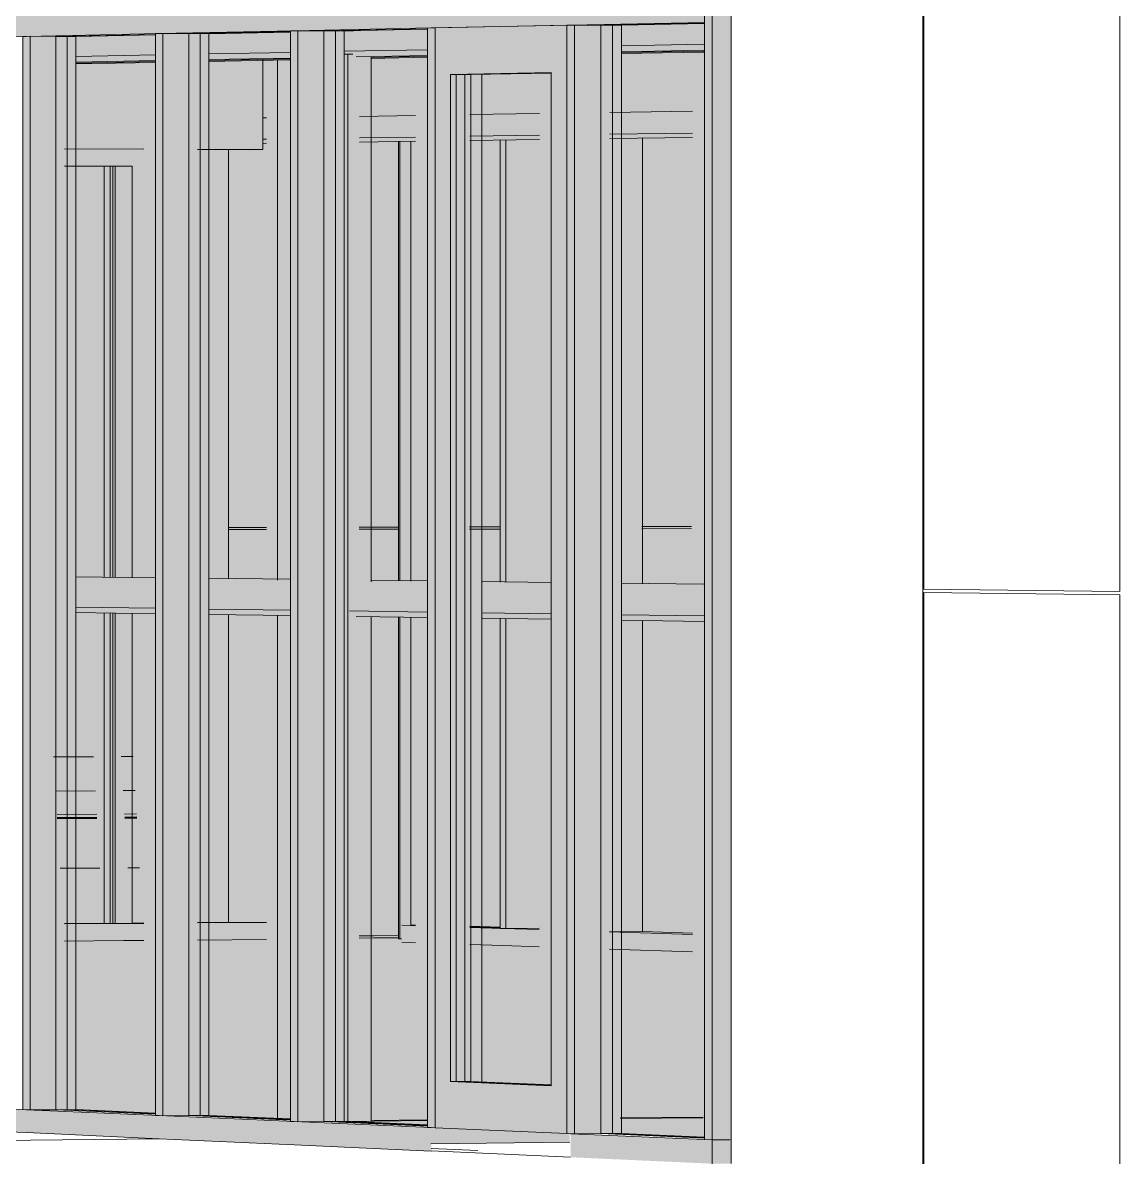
# Model space of a CAD drawing. Header units: inches. Extents: x 31156 to 31160, y -65 to 66.
# Drawn here: x 31157.0073 to 31157.03839, y 65.97795 to 66.01009 of the extents above; entities that cross this region are included whole.
import ezdxf

# ---------------------------------------------------------------- set-up
doc = ezdxf.new("R2010")
doc.units = ezdxf.units.IN
doc.header["$MEASUREMENT"] = 0
doc.linetypes.add('Center 1_4_', pattern=[0.53125, 0.25, -0.09375, 0.09375, -0.09375])
doc.linetypes.add('Hidden', pattern=[0.28125, 0.1875, -0.09375])
for name, color, linetype, lineweight in [('A-DOOR', 31, 'Continuous', 13), ('A-GLAZ-CURT', 52, 'Continuous', 9), ('A-GLAZ-CWMG', 51, 'Continuous', 9), ('A-PROP-SBCK', 71, 'Hidden', 50), ('A-WALL-PATT', 111, 'Continuous', 13), ('BMP', 80, 'Continuous', 9), ('C-BLDG-PADS', 91, 'Continuous', 9), ('C-TOPO', 7, 'Continuous', 9), ('Conc', 7, 'Continuous', 9), ('EOP-EX', 125, 'Continuous', 9), ('EOP-PR', 4, 'Continuous', 9), ('I-WALL', 2, 'Continuous', 13), ('L-SITE-WALL', 31, 'Continuous', 13), ('PROP', 3, 'Center 1_4_', 9), ('S-BEAM', 12, 'Continuous', 9), ('S-COLS', 52, 'Continuous', 9)]:
    doc.layers.add(name, color=color, linetype=linetype, lineweight=lineweight)

# ---------------------------------------------------------------- blocks, each defined once
blk = doc.blocks.new('FP_46-Looking North West')
at = {"layer": 'A-WALL-PATT', "lineweight": 9}
for p, q in [((-3323.215807, 65.993975), (-3323.215807, 66.026756)), ((-3323.22136, 65.994042), (-3323.22136, 66.026459)), ((-3323.221388, 65.977614), (-3323.221388, 66.010384)), ((-3323.215807, 65.993975), (-3323.22136, 65.994042)), ((-3323.22136, 65.993956), (-3323.215807, 65.993889)), ((-3323.22136, 65.977528), (-3323.22136, 65.993956)), ((-3323.215807, 65.977276), (-3323.215807, 65.993889))]:
    blk.add_line(p, q, dxfattribs=at)
blk = doc.blocks.new('FP_56-Looking North West')
at = {"layer": 'A-WALL-PATT', "lineweight": 9}
for p, q in [((-3323.239974, 65.995796), (-3323.241054, 65.995793)), ((-3323.236928, 65.995802), (-3323.237348, 65.995801)), ((-3323.236234, 65.995803), (-3323.236925, 65.995802)), ((-3323.233369, 65.995809), (-3323.234225, 65.995807)), ((-3323.227934, 65.99582), (-3323.22934, 65.995817)), ((-3323.239974, 65.995736), (-3323.241054, 65.995733)), ((-3323.236928, 65.995742), (-3323.237348, 65.995741)), ((-3323.236234, 65.995743), (-3323.236925, 65.995742)), ((-3323.233369, 65.995749), (-3323.234225, 65.995748)), ((-3323.227934, 65.995761), (-3323.22934, 65.995758)), ((-3323.236928, 65.984227), (-3323.237348, 65.984224)), ((-3323.236234, 65.984233), (-3323.236925, 65.984227))]:
    blk.add_line(p, q, dxfattribs=at)

msp = doc.modelspace()

# ---------------------------------------------------------------- hatches: boundary and pattern name
at = {"layer": 'A-DOOR', "lineweight": 5}
h = msp.add_hatch(color=256, dxfattribs=at)
h.paths.add_polyline_path([(31157.022713, 65.978626), (31157.022713, 66.010019), (31157.018984, 66.009942), (31157.018984, 65.97879), (31157.019794, 65.978755)], flags=0)
h.paths.add_polyline_path([(31157.022274, 65.97998), (31157.019418, 65.980098), (31157.019418, 66.008624), (31157.022274, 66.008675), (31157.022274, 65.981243)], flags=0)
at = {"layer": 'A-DOOR', "lineweight": 5, "transparency": 33554496}
msp.add_hatch(color=256, dxfattribs=at).paths.add_polyline_path([(31157.022273, 65.979989), (31157.022272, 66.008672), (31157.019583, 66.008624), (31157.019583, 65.9801), (31157.022271, 65.979989)], flags=0)
at = {"layer": 'A-DOOR', "lineweight": 5}
for points in [[(31157.019418, 65.980098), (31157.019583, 65.980104), (31157.019583, 66.008624), (31157.019418, 66.008622), (31157.019418, 65.980104)], [(31157.019583, 65.9801), (31157.019995, 65.980104), (31157.019995, 66.008622), (31157.019583, 66.008622), (31157.019583, 65.980104)]]:
    msp.add_hatch(color=256, dxfattribs=at).paths.add_polyline_path(points, flags=0)
at = {"layer": 'A-GLAZ-CURT', "lineweight": 5, "transparency": 33554458}
for points in [[(31157.018765, 65.97884), (31157.018765, 66.009919), (31157.015837, 66.009858), (31157.015837, 65.978969), (31157.015902, 65.978966)], [(31157.02661, 65.978496), (31157.02661, 66.01008), (31157.02368, 66.01002), (31157.02368, 65.978624), (31157.023748, 65.978621)], [(31157.011064, 65.979178), (31157.011064, 66.00976), (31157.008242, 66.009702), (31157.008242, 65.979302), (31157.011011, 65.979181)], [(31157.014884, 65.979011), (31157.014884, 66.009839), (31157.012009, 66.00978), (31157.012009, 65.979137), (31157.012073, 65.979134)]]:
    msp.add_hatch(color=256, dxfattribs=at).paths.add_polyline_path(points, flags=0)
h = msp.add_hatch(color=256, dxfattribs=at)
h.paths.add_polyline_path([(31157.021009, 65.98444), (31157.021009, 65.9932), (31157.01997, 65.993215), (31157.01997, 65.984473)], flags=0)
h.paths.add_polyline_path([(31157.018429, 65.984522), (31157.018429, 65.993236), (31157.018298, 65.993238), (31157.018298, 65.984527)], flags=0)
h.paths.add_polyline_path([(31157.021009, 65.994243), (31157.021009, 66.006769), (31157.01997, 66.006754), (31157.01997, 65.994256)], flags=0)
h.paths.add_polyline_path([(31157.018429, 65.994274), (31157.018429, 66.006733), (31157.018298, 66.006731), (31157.018298, 65.994276)], flags=0)
h = msp.add_hatch(color=256, dxfattribs=at)
h.paths.add_polyline_path([(31157.021009, 65.98444), (31157.021251, 65.984443), (31157.021251, 65.993197), (31157.021009, 65.9932), (31157.021009, 65.984443)], flags=0)
h.paths.add_polyline_path([(31157.021251, 65.994241), (31157.021251, 66.006772), (31157.021009, 66.006769), (31157.021009, 65.994243)], flags=0)
at = {"layer": 'A-GLAZ-CURT', "transparency": 33554458}
h = msp.add_hatch(color=256, dxfattribs=at)
h.paths.add_polyline_path([(31157.008489, 65.984565), (31157.009862, 65.984575), (31157.009862, 65.993357), (31157.008489, 65.993376), (31157.008489, 65.985172)], flags=0)
h.paths.add_polyline_path([(31157.009862, 65.994376), (31157.009862, 66.006025), (31157.008489, 66.006029), (31157.008489, 65.994393)], flags=0)
at = {"layer": 'A-GLAZ-CWMG', "lineweight": 5}
for points in [[(31157.014992, 66.00986), (31157.018876, 66.00994), (31157.018876, 66.010603), (31157.014992, 66.010517)], [(31157.018876, 66.00994), (31157.022823, 66.010021), (31157.022823, 66.010689), (31157.018876, 66.010603)], [(31157.022823, 66.010021), (31157.026612, 66.010099), (31157.026612, 66.010773), (31157.022823, 66.010689)], [(31157.003607, 66.009625), (31157.00741, 66.009703), (31157.00741, 66.01035), (31157.003607, 66.010267)], [(31157.00741, 66.009703), (31157.011171, 66.009781), (31157.011171, 66.010433), (31157.00741, 66.01035)], [(31157.011171, 66.009781), (31157.014992, 66.00986), (31157.014992, 66.010517), (31157.011171, 66.010433)], [(31157.026835, 65.978445), (31157.026835, 66.010441), (31157.026612, 66.010436), (31157.026612, 65.978455)], [(31157.026835, 65.978445), (31157.027365, 65.97845), (31157.027365, 66.010438), (31157.026835, 66.010441), (31157.026835, 65.979536)], [(31157.018984, 65.97879), (31157.018984, 66.009942), (31157.018768, 66.009938), (31157.018768, 65.9788)], [(31157.022933, 65.978616), (31157.022933, 66.010024), (31157.022713, 66.010019), (31157.022713, 65.978626)], [(31157.022933, 65.978622), (31157.02368, 65.978635), (31157.02368, 66.010017), (31157.022933, 66.010015), (31157.022933, 65.978635)], [(31157.02368, 65.97863), (31157.024261, 65.978635), (31157.024261, 66.009432), (31157.024179, 66.00943), (31157.024151, 66.010015), (31157.02368, 66.010015), (31157.02368, 65.978635)], [(31157.007513, 65.979295), (31157.007513, 66.009706), (31157.007307, 66.009701), (31157.007307, 65.979304)], [(31157.007513, 65.979301), (31157.008242, 65.979312), (31157.008242, 66.009699), (31157.007513, 66.009697), (31157.007513, 65.979312)], [(31157.008242, 65.979308), (31157.008809, 65.979312), (31157.008796, 66.009699), (31157.008242, 66.009697), (31157.008242, 65.979312)], [(31157.011276, 65.979129), (31157.011276, 66.009783), (31157.011066, 66.009779), (31157.011066, 65.979139)], [(31157.011276, 65.979135), (31157.012009, 65.979147), (31157.012009, 66.009777), (31157.011276, 66.009775), (31157.011276, 65.979147)], [(31157.012009, 65.979142), (31157.012579, 65.979147), (31157.012566, 66.009777), (31157.012009, 66.009775), (31157.012009, 65.979147)], [(31157.015099, 65.978961), (31157.015099, 66.009862), (31157.014886, 66.009858), (31157.014886, 65.978971)], [(31157.015099, 65.978967), (31157.015837, 65.978979), (31157.015837, 66.009856), (31157.015099, 66.009853), (31157.015099, 65.978979)], [(31157.015837, 65.978975), (31157.01641, 65.978979), (31157.016397, 66.009855), (31157.015837, 66.009853), (31157.015837, 65.978979)], [(31157.016517, 65.97897), (31157.016517, 66.009201), (31157.01641, 66.009199), (31157.01641, 65.978975)], [(31157.020304, 65.980091), (31157.020304, 66.008627), (31157.019994, 66.008622), (31157.019994, 65.980103), (31157.02013, 65.980098)], [(31157.01843, 65.984031), (31157.01843, 65.984515), (31157.018039, 65.984528), (31157.018039, 65.984044)], [(31157.020907, 65.983949), (31157.020907, 65.984436), (31157.01997, 65.984466), (31157.01997, 65.98398)], [(31157.021936, 65.983915), (31157.021936, 65.984402), (31157.020907, 65.984436), (31157.020907, 65.983949)], [(31157.026275, 65.983771), (31157.026275, 65.984263), (31157.023928, 65.984338), (31157.023928, 65.983849)], [(31157.00741, 65.978655), (31157.00741, 65.979299), (31157.003607, 65.979467), (31157.003607, 65.978827)], [(31157.011171, 65.978484), (31157.011171, 65.979134), (31157.00741, 65.979299), (31157.00741, 65.978655), (31157.011013, 65.978491)], [(31157.014992, 65.978311), (31157.014992, 65.978966), (31157.011171, 65.979134), (31157.011171, 65.978484)], [(31157.018876, 65.978135), (31157.018876, 65.978795), (31157.014992, 65.978966), (31157.014992, 65.978311), (31157.015404, 65.978292)], [(31157.018864, 65.978337), (31157.022799, 65.978379), (31157.022799, 65.97862), (31157.018864, 65.97879), (31157.018864, 65.978463)], [(31157.026835, 65.977774), (31157.026835, 65.978445), (31157.022823, 65.978621), (31157.022823, 65.977956)]]:
    msp.add_hatch(color=256, dxfattribs=at).paths.add_polyline_path(points, flags=0)
h = msp.add_hatch(color=256, dxfattribs=at)
h.paths.add_polyline_path([(31157.016517, 65.97897), (31157.017172, 65.978977), (31157.017172, 65.993264), (31157.016746, 65.99327), (31157.016517, 65.993429), (31157.016517, 65.979535)], flags=0)
h.paths.add_polyline_path([(31157.016566, 65.994237), (31157.016589, 65.994259), (31157.016517, 65.994237)], flags=0)
h.paths.add_polyline_path([(31157.016517, 65.994268), (31157.017172, 65.994269), (31157.017172, 66.009132), (31157.016746, 66.009123), (31157.016656, 66.0092), (31157.016517, 66.009201), (31157.016517, 65.994412)], flags=0)
h = msp.add_hatch(color=256, dxfattribs=at)
h.paths.add_polyline_path([(31157.020987, 65.984433), (31157.020987, 65.9932), (31157.020828, 65.993202), (31157.020828, 65.984438)], flags=0)
h.paths.add_polyline_path([(31157.020987, 65.994244), (31157.020987, 66.006769), (31157.020828, 66.006766), (31157.020828, 65.994246)], flags=0)
h = msp.add_hatch(color=256, dxfattribs=at)
h.paths.add_polyline_path([(31157.020987, 65.984436), (31157.021934, 65.984443), (31157.021934, 65.993187), (31157.020987, 65.9932), (31157.020987, 65.984443)], flags=0)
h.paths.add_polyline_path([(31157.021934, 65.994232), (31157.021934, 66.006782), (31157.020987, 66.006769), (31157.020987, 65.994244)], flags=0)
h = msp.add_hatch(color=256, dxfattribs=at)
h.paths.add_polyline_path([(31157.023928, 65.984343), (31157.024863, 65.98435), (31157.024863, 65.993146), (31157.023928, 65.993159), (31157.023928, 65.98435)], flags=0)
h.paths.add_polyline_path([(31157.024863, 65.994198), (31157.024863, 66.006823), (31157.023928, 66.006782), (31157.023928, 65.994209)], flags=0)
h = msp.add_hatch(color=256, dxfattribs=at)
h.paths.add_polyline_path([(31157.009862, 65.984575), (31157.009862, 65.993357), (31157.009611, 65.99336), (31157.009611, 65.984583)], flags=0)
h.paths.add_polyline_path([(31157.009862, 65.994376), (31157.009862, 66.006025), (31157.009611, 66.006022), (31157.009611, 65.994379)], flags=0)
h = msp.add_hatch(color=256, dxfattribs=at)
h.paths.add_polyline_path([(31157.009865, 65.984575), (31157.00992, 65.984575), (31157.00992, 65.993356), (31157.009862, 65.993357), (31157.009862, 65.984575)], flags=0)
h.paths.add_polyline_path([(31157.00992, 65.994376), (31157.00992, 66.006026), (31157.009862, 66.006025), (31157.009862, 65.994376)], flags=0)
h = msp.add_hatch(color=256, dxfattribs=at)
h.paths.add_polyline_path([(31157.00992, 65.984573), (31157.010402, 65.984577), (31157.010402, 65.993349), (31157.00992, 65.993356), (31157.00992, 65.985172)], flags=0)
h.paths.add_polyline_path([(31157.010402, 65.99437), (31157.010402, 66.006025), (31157.00992, 66.006026), (31157.00992, 65.994376)], flags=0)
at = {"layer": 'A-GLAZ-CWMG'}
for points in [[(31157.00849, 65.98408), (31157.010161, 65.984093), (31157.010161, 65.984575), (31157.00849, 65.984563)], [(31157.026877, 65.977772), (31157.027365, 65.977777), (31157.027365, 65.97845), (31157.026835, 65.978445), (31157.026835, 65.977774)]]:
    msp.add_hatch(color=256, dxfattribs=at).paths.add_polyline_path(points, flags=0)
at = {"layer": 'A-GLAZ-CWMG', "lineweight": 5}
h = msp.add_hatch(color=256, dxfattribs=at)
h.paths.add_polyline_path([(31157.010161, 65.984093), (31157.010738, 65.984097), (31157.010738, 65.984579), (31157.010161, 65.984575)], flags=0)
h.paths.add_polyline_path([(31157.012251, 65.984109), (31157.014206, 65.984124), (31157.014206, 65.984605), (31157.012251, 65.984591)], flags=0)
h = msp.add_hatch(color=256, dxfattribs=at)
h.paths.add_polyline_path([(31157.026576, 65.978526), (31157.026576, 65.979073), (31157.024237, 65.979049), (31157.024237, 65.978629), (31157.024442, 65.97862)], flags=0)
h.paths.add_polyline_path([(31157.018756, 65.978871), (31157.018756, 65.978993), (31157.016609, 65.978966)], flags=0)
at = {"layer": 'I-WALL', "lineweight": 5}
h = msp.add_hatch(color=256, dxfattribs=at)
h.paths.add_polyline_path([(31156.944323, 65.983583), (31156.945501, 65.983593), (31156.945501, 65.994266), (31156.944323, 65.994283), (31156.944323, 65.983824)], flags=0)
h.paths.add_polyline_path([(31156.910712, 65.983608), (31156.910712, 65.994757), (31156.909581, 65.994773), (31156.909581, 65.983658), (31156.909946, 65.983642)], flags=0)
h.paths.add_polyline_path([(31156.945501, 65.995146), (31156.945501, 66.007729), (31156.944323, 66.007707), (31156.944323, 65.99516)], flags=0)
h.paths.add_polyline_path([(31156.910712, 65.995562), (31156.910712, 66.007067), (31156.909581, 66.007045), (31156.909581, 65.995575), (31156.909946, 65.995571)], flags=0)
h.paths.add_polyline_path([(31157.014102, 66.006496), (31157.014102, 66.009035), (31157.012252, 66.009), (31157.012252, 66.006501)], flags=0)
h.paths.add_polyline_path([(31157.010738, 66.006506), (31157.010738, 66.008971), (31157.00849, 66.008928), (31157.00849, 66.006513), (31157.010685, 66.006506)], flags=0)
h.paths.add_polyline_path([(31156.909581, 66.008199), (31156.910712, 66.008227), (31156.910712, 66.017225), (31156.909581, 66.017191), (31156.909581, 66.008222)], flags=0)
h.paths.add_polyline_path([(31156.944323, 66.008968), (31156.945501, 66.008994), (31156.945501, 66.012502), (31156.944323, 66.012503), (31156.944323, 66.008992)], flags=0)
h.paths.add_polyline_path([(31157.00849, 66.01039), (31157.010738, 66.010444), (31157.010723, 66.01096), (31157.010126, 66.010944), (31157.00849, 66.010944), (31157.00849, 66.010436)], flags=0)
h.paths.add_polyline_path([(31157.012252, 66.010473), (31157.014102, 66.01053), (31157.014102, 66.011083), (31157.012252, 66.011002), (31157.012252, 66.01052)], flags=0)
at = {"layer": 'L-SITE-WALL', "lineweight": 5}
h = msp.add_hatch(color=256, dxfattribs=at)
h.paths.add_polyline_path([(31157.014102, 66.007394), (31157.014206, 66.007396), (31157.014206, 66.009037), (31157.014102, 66.009035)], flags=0)
h.paths.add_polyline_path([(31157.016843, 66.007437), (31157.018432, 66.007461), (31157.018432, 66.009117), (31157.016843, 66.009087)], flags=0)
h.paths.add_polyline_path([(31157.023931, 66.007547), (31157.026278, 66.007583), (31157.026278, 66.009265), (31157.023931, 66.009221)], flags=0)
h.paths.add_polyline_path([(31157.14671, 66.009449), (31157.147295, 66.009458), (31157.147295, 66.011557), (31157.14671, 66.011546)], flags=0)
h.paths.add_polyline_path([(31157.014102, 66.010514), (31157.014206, 66.010526), (31157.014206, 66.011087), (31157.014102, 66.011083), (31157.014102, 66.01052)], flags=0)
h.paths.add_polyline_path([(31157.14671, 66.013436), (31157.147295, 66.013449), (31157.147295, 66.028169), (31157.14671, 66.028142), (31157.14671, 66.013443)], flags=0)
msp.add_hatch(color=256, dxfattribs=at).paths.add_polyline_path([(31157.019973, 66.007485), (31157.021939, 66.007516), (31157.021935, 66.00867), (31157.019973, 66.008629)], flags=0)
h = msp.add_hatch(color=256, dxfattribs=at)
h.paths.add_polyline_path([(31157.012248, 65.984603), (31157.013129, 65.984618), (31157.013129, 65.993311), (31157.012248, 65.993323), (31157.012248, 65.984617)], flags=0)
h.paths.add_polyline_path([(31157.013129, 65.994337), (31157.013129, 66.006492), (31157.012248, 66.006478), (31157.012248, 65.994348)], flags=0)
at = {"layer": 'S-BEAM', "lineweight": 5}
h = msp.add_hatch(color=256, dxfattribs=at)
h.paths.add_polyline_path([(31156.866759, 66.006384), (31156.867518, 66.006398), (31156.867518, 66.006795), (31156.866759, 66.006779)], flags=0)
h.paths.add_polyline_path([(31156.868596, 66.006419), (31156.869371, 66.006434), (31156.869371, 66.006833), (31156.868596, 66.006816)], flags=0)
h.paths.add_polyline_path([(31156.870455, 66.006455), (31156.871244, 66.00647), (31156.871244, 66.006872), (31156.870455, 66.006855)], flags=0)
h.paths.add_polyline_path([(31156.872334, 66.006491), (31156.873139, 66.006507), (31156.873139, 66.006911), (31156.872334, 66.006893)], flags=0)
h.paths.add_polyline_path([(31156.874235, 66.006528), (31156.875055, 66.006544), (31156.875055, 66.00695), (31156.874235, 66.006932)], flags=0)
h.paths.add_polyline_path([(31156.876157, 66.006565), (31156.876933, 66.00658), (31156.876933, 66.006989), (31156.876157, 66.006972)], flags=0)
h.paths.add_polyline_path([(31156.909593, 66.007213), (31156.910729, 66.007234), (31156.910729, 66.007683), (31156.909593, 66.007659), (31156.909593, 66.007324)], flags=0)
h.paths.add_polyline_path([(31156.944461, 66.007887), (31156.945643, 66.00791), (31156.945643, 66.008401), (31156.944461, 66.008377)], flags=0)
h.paths.add_polyline_path([(31157.008809, 66.009133), (31157.011062, 66.009176), (31157.011062, 66.009746), (31157.008809, 66.009697)], flags=0)
h.paths.add_polyline_path([(31157.012579, 66.009206), (31157.014882, 66.00925), (31157.014882, 66.009824), (31157.012579, 66.009775)], flags=0)
h.paths.add_polyline_path([(31157.01641, 66.00928), (31157.018763, 66.009325), (31157.018763, 66.009904), (31157.01641, 66.009853)], flags=0)
h.paths.add_polyline_path([(31157.024261, 66.009432), (31157.026608, 66.009477), (31157.026608, 66.010065), (31157.024261, 66.010015)], flags=0)
h.paths.add_polyline_path([(31157.143924, 66.011748), (31157.147572, 66.011818), (31157.147572, 66.012552), (31157.143924, 66.012477)], flags=0)
h.paths.add_polyline_path([(31157.29942, 66.014757), (31157.30586, 66.014882), (31157.30586, 66.015805), (31157.29942, 66.015673)], flags=0)
h.paths.add_polyline_path([(31157.351073, 66.015757), (31157.359497, 66.01592), (31157.359497, 66.016908), (31157.351073, 66.016734), (31157.351073, 66.015887)], flags=0)
h.paths.add_polyline_path([(31157.38553, 66.016423), (31157.395196, 66.01661), (31157.395196, 66.017641), (31157.38553, 66.017436)], flags=0)
h.paths.add_polyline_path([(31157.397801, 66.016661), (31157.407794, 66.016854), (31157.407794, 66.0179), (31157.397801, 66.017688)], flags=0)
h.paths.add_polyline_path([(31157.410433, 66.016905), (31157.420768, 66.017105), (31157.420768, 66.018167), (31157.410433, 66.017947)], flags=0)
h.paths.add_polyline_path([(31157.423441, 66.017157), (31157.434134, 66.017364), (31157.434134, 66.018442), (31157.423441, 66.018214)], flags=0)
h.paths.add_polyline_path([(31157.436843, 66.017417), (31157.447911, 66.017631), (31157.447911, 66.018725), (31157.436843, 66.01849)], flags=0)
h = msp.add_hatch(color=256, dxfattribs=at)
h.paths.add_polyline_path([(31156.866758, 66.006272), (31156.867518, 66.006286), (31156.867518, 66.006398), (31156.866759, 66.006384)], flags=0)
h.paths.add_polyline_path([(31156.868596, 66.006306), (31156.86937, 66.006321), (31156.869371, 66.006434), (31156.868596, 66.006419)], flags=0)
h.paths.add_polyline_path([(31156.870454, 66.006342), (31156.871244, 66.006357), (31156.871244, 66.00647), (31156.870455, 66.006455)], flags=0)
h.paths.add_polyline_path([(31156.872333, 66.006378), (31156.873138, 66.006393), (31156.873139, 66.006507), (31156.872334, 66.006491)], flags=0)
h.paths.add_polyline_path([(31156.874234, 66.006414), (31156.875055, 66.006429), (31156.875055, 66.006544), (31156.874235, 66.006528)], flags=0)
h.paths.add_polyline_path([(31156.876156, 66.00645), (31156.876932, 66.006465), (31156.876933, 66.00658), (31156.876157, 66.006565)], flags=0)
h.paths.add_polyline_path([(31156.909592, 66.007086), (31156.910728, 66.007108), (31156.910729, 66.007234), (31156.909593, 66.007213)], flags=0)
h.paths.add_polyline_path([(31156.94446, 66.007749), (31156.945643, 66.007771), (31156.945643, 66.00791), (31156.944461, 66.007887)], flags=0)
h.paths.add_polyline_path([(31157.008808, 66.008972), (31157.011061, 66.009015), (31157.011062, 66.009176), (31157.008809, 66.009133)], flags=0)
h.paths.add_polyline_path([(31157.012578, 66.009044), (31157.014881, 66.009088), (31157.014882, 66.00925), (31157.012579, 66.009206)], flags=0)
h.paths.add_polyline_path([(31157.01664, 66.009121), (31157.018763, 66.009162), (31157.018763, 66.009325), (31157.01641, 66.00928), (31157.01641, 66.009199), (31157.016546, 66.009201)], flags=0)
h.paths.add_polyline_path([(31157.02426, 66.009266), (31157.026607, 66.009311), (31157.026608, 66.009477), (31157.024261, 66.009432)], flags=0)
h.paths.add_polyline_path([(31157.143923, 66.011542), (31157.147572, 66.011611), (31157.147572, 66.011818), (31157.143924, 66.011748)], flags=0)
h.paths.add_polyline_path([(31157.299419, 66.014498), (31157.30586, 66.014621), (31157.30586, 66.014882), (31157.29942, 66.014757)], flags=0)
h.paths.add_polyline_path([(31157.351073, 66.01548), (31157.359497, 66.01564), (31157.359497, 66.01592), (31157.351073, 66.015757)], flags=0)
h.paths.add_polyline_path([(31157.38553, 66.016135), (31157.395196, 66.016319), (31157.395196, 66.01661), (31157.38553, 66.016423)], flags=0)
h.paths.add_polyline_path([(31157.398481, 66.016382), (31157.407794, 66.016559), (31157.407794, 66.016854), (31157.398205, 66.016669)], flags=0)
h.paths.add_polyline_path([(31157.410433, 66.016609), (31157.420768, 66.016805), (31157.420768, 66.017105), (31157.410433, 66.016905)], flags=0)
h.paths.add_polyline_path([(31157.423441, 66.016856), (31157.434134, 66.01706), (31157.434134, 66.017364), (31157.423441, 66.017157)], flags=0)
h.paths.add_polyline_path([(31157.436843, 66.017111), (31157.447911, 66.017321), (31157.447911, 66.017631), (31157.436843, 66.017417)], flags=0)
h = msp.add_hatch(color=256, dxfattribs=at)
h.paths.add_polyline_path([(31157.014101, 66.007359), (31157.014205, 66.007393), (31157.014205, 66.007396), (31157.014101, 66.007389), (31157.014101, 66.007359)], flags=0)
h.paths.add_polyline_path([(31157.016842, 66.007402), (31157.018432, 66.007458), (31157.018432, 66.00746), (31157.016842, 66.007433), (31157.016842, 66.007402)], flags=0)
h.paths.add_polyline_path([(31157.02393, 66.007511), (31157.026278, 66.007549), (31157.026278, 66.00758), (31157.02393, 66.007512)], flags=0)
h.paths.add_polyline_path([(31157.146709, 66.009405), (31157.147295, 66.009432), (31157.147295, 66.009454), (31157.146709, 66.009423)], flags=0)
h = msp.add_hatch(color=256, dxfattribs=at)
h.paths.add_polyline_path([(31157.014101, 66.00679), (31157.014205, 66.006792), (31157.014205, 66.007361), (31157.014101, 66.007359), (31157.014101, 66.007325)], flags=0)
h.paths.add_polyline_path([(31157.016842, 66.006829), (31157.018432, 66.006852), (31157.018432, 66.007426), (31157.016842, 66.007389), (31157.016842, 66.007325)], flags=0)
h.paths.add_polyline_path([(31157.02393, 66.00693), (31157.026278, 66.006964), (31157.026278, 66.007547), (31157.02393, 66.007511), (31157.02393, 66.007325)], flags=0)
h.paths.add_polyline_path([(31157.146709, 66.008677), (31157.147295, 66.008686), (31157.147295, 66.009414), (31157.146709, 66.009405)], flags=0)
h = msp.add_hatch(color=256, dxfattribs=at)
h.paths.add_polyline_path([(31157.014101, 66.006672), (31157.014205, 66.006674), (31157.014205, 66.006792), (31157.014101, 66.00679)], flags=0)
h.paths.add_polyline_path([(31157.016842, 66.00671), (31157.018431, 66.006733), (31157.018432, 66.006852), (31157.016842, 66.006829)], flags=0)
h.paths.add_polyline_path([(31157.02393, 66.00681), (31157.026277, 66.006842), (31157.026278, 66.006964), (31157.02393, 66.00693)], flags=0)
h.paths.add_polyline_path([(31157.146709, 66.008526), (31157.147295, 66.008535), (31157.147295, 66.008686), (31157.146709, 66.008677)], flags=0)
for points in [[(31157.019972, 66.00745), (31157.021939, 66.007512), (31157.021939, 66.007513), (31157.019972, 66.007482), (31157.019972, 66.007451)], [(31157.019972, 66.006874), (31157.021939, 66.006902), (31157.021939, 66.00748), (31157.019972, 66.00745), (31157.019972, 66.007325)], [(31157.019972, 66.006754), (31157.021938, 66.006782), (31157.021939, 66.006902), (31157.019972, 66.006874)]]:
    msp.add_hatch(color=256, dxfattribs=at).paths.add_polyline_path(points, flags=0)
h = msp.add_hatch(color=256, dxfattribs=at)
h.paths.add_polyline_path([(31157.447911, 65.988995), (31157.447911, 65.989054), (31157.447911, 65.989054), (31157.447911, 65.989114), (31157.436843, 65.98923), (31157.436843, 65.989129), (31157.444364, 65.989038)], flags=0)
h.paths.add_polyline_path([(31157.434134, 65.989162), (31157.434134, 65.989279), (31157.423441, 65.98939), (31157.423441, 65.989291), (31157.433452, 65.98917)], flags=0)
h.paths.add_polyline_path([(31157.420768, 65.989323), (31157.420768, 65.989439), (31157.410433, 65.989546), (31157.410433, 65.989448), (31157.418174, 65.989355)], flags=0)
h.paths.add_polyline_path([(31157.407794, 65.98948), (31157.407794, 65.989594), (31157.398146, 65.989693), (31157.398146, 65.989597), (31157.405075, 65.989513)], flags=0)
h.paths.add_polyline_path([(31157.395196, 65.989632), (31157.395196, 65.989744), (31157.38553, 65.989844), (31157.38553, 65.989749), (31157.391974, 65.989671)], flags=0)
h.paths.add_polyline_path([(31157.359497, 65.990063), (31157.359497, 65.990171), (31157.351073, 65.990257), (31157.351073, 65.990165), (31157.357026, 65.990093)], flags=0)
h.paths.add_polyline_path([(31157.30586, 65.990711), (31157.30586, 65.990812), (31157.29942, 65.990875), (31157.29942, 65.990789), (31157.304572, 65.990727)], flags=0)
h.paths.add_polyline_path([(31157.147572, 65.992623), (31157.147572, 65.992703), (31157.143924, 65.992715), (31157.143924, 65.992668), (31157.146984, 65.992631)], flags=0)
h.paths.add_polyline_path([(31157.026608, 65.994085), (31157.026607, 65.994148), (31157.024261, 65.994144), (31157.024261, 65.994113), (31157.024302, 65.994113)], flags=0)
h.paths.add_polyline_path([(31157.018763, 65.994179), (31157.018763, 65.994242), (31157.016517, 65.994237), (31157.016517, 65.994207), (31157.017594, 65.994194)], flags=0)
h.paths.add_polyline_path([(31157.014882, 65.994226), (31157.014881, 65.994289), (31157.012579, 65.994285), (31157.012579, 65.994254), (31157.01262, 65.994254)], flags=0)
h.paths.add_polyline_path([(31157.011062, 65.994272), (31157.011062, 65.994334), (31157.008809, 65.99433), (31157.008809, 65.9943), (31157.011009, 65.994273)], flags=0)
h.paths.add_polyline_path([(31156.945643, 65.995063), (31156.945643, 65.995116), (31156.944461, 65.995103), (31156.944461, 65.995077), (31156.944497, 65.995077)], flags=0)
h.paths.add_polyline_path([(31156.910729, 65.995484), (31156.910728, 65.995533), (31156.909593, 65.995522), (31156.909593, 65.995498), (31156.90996, 65.995494)], flags=0)
h.paths.add_polyline_path([(31156.876489, 65.995898), (31156.876488, 65.995942), (31156.876157, 65.995924), (31156.876188, 65.995902)], flags=0)
h.paths.add_polyline_path([(31156.875055, 65.995915), (31156.875055, 65.995959), (31156.874234, 65.995947), (31156.874265, 65.995925)], flags=0)
h.paths.add_polyline_path([(31156.873139, 65.995939), (31156.873139, 65.995982), (31156.872334, 65.99597), (31156.872365, 65.995948)], flags=0)
h.paths.add_polyline_path([(31156.871244, 65.995961), (31156.871244, 65.996005), (31156.87038, 65.995993), (31156.870381, 65.995972)], flags=0)
h.paths.add_polyline_path([(31156.869371, 65.995984), (31156.869371, 65.996027), (31156.868596, 65.996015), (31156.868627, 65.995993)], flags=0)
h.paths.add_polyline_path([(31156.867518, 65.996006), (31156.867518, 65.996049), (31156.866759, 65.996037), (31156.866789, 65.996015)], flags=0)
h = msp.add_hatch(color=256, dxfattribs=at)
h.paths.add_polyline_path([(31157.447911, 65.987518), (31157.447911, 65.988995), (31157.436843, 65.989129), (31157.436843, 65.98767), (31157.444364, 65.987567)], flags=0)
h.paths.add_polyline_path([(31157.434134, 65.987707), (31157.434134, 65.989162), (31157.423441, 65.989291), (31157.423441, 65.987853), (31157.433452, 65.987716)], flags=0)
h.paths.add_polyline_path([(31157.420768, 65.98789), (31157.420768, 65.989323), (31157.410433, 65.989448), (31157.410433, 65.988032), (31157.418174, 65.987926)], flags=0)
h.paths.add_polyline_path([(31157.407794, 65.988068), (31157.407794, 65.98948), (31157.397801, 65.989601), (31157.397801, 65.988205), (31157.405075, 65.988105)], flags=0)
h.paths.add_polyline_path([(31157.395196, 65.98824), (31157.395196, 65.989632), (31157.38553, 65.989749), (31157.38553, 65.988373), (31157.391974, 65.988285)], flags=0)
h.paths.add_polyline_path([(31157.359497, 65.988729), (31157.359497, 65.990063), (31157.351073, 65.990165), (31157.351073, 65.988845), (31157.357026, 65.988763)], flags=0)
h.paths.add_polyline_path([(31157.30586, 65.989464), (31157.30586, 65.990711), (31157.29942, 65.990789), (31157.29942, 65.989553), (31157.304572, 65.989482)], flags=0)
h.paths.add_polyline_path([(31157.147572, 65.991633), (31157.147572, 65.992623), (31157.143924, 65.992668), (31157.143924, 65.991683), (31157.146984, 65.991641)], flags=0)
h.paths.add_polyline_path([(31157.026608, 65.993291), (31157.026608, 65.994085), (31157.024261, 65.994113), (31157.024261, 65.993323)], flags=0)
h.paths.add_polyline_path([(31157.018763, 65.993398), (31157.018763, 65.994179), (31157.01641, 65.994208), (31157.01641, 65.99343), (31157.017594, 65.993414)], flags=0)
h.paths.add_polyline_path([(31157.014882, 65.993451), (31157.014882, 65.994226), (31157.012579, 65.994254), (31157.012579, 65.993483)], flags=0)
h.paths.add_polyline_path([(31157.011062, 65.993504), (31157.011062, 65.994272), (31157.008809, 65.9943), (31157.008809, 65.993534), (31157.011009, 65.993504)], flags=0)
h.paths.add_polyline_path([(31156.945643, 65.9944), (31156.945643, 65.995063), (31156.944461, 65.995077), (31156.944461, 65.994416)], flags=0)
h.paths.add_polyline_path([(31156.910729, 65.994878), (31156.910729, 65.995484), (31156.909593, 65.995498), (31156.909593, 65.994894), (31156.90996, 65.994889)], flags=0)
h.paths.add_polyline_path([(31156.876489, 65.995347), (31156.876489, 65.995898), (31156.876157, 65.995902), (31156.876157, 65.995352)], flags=0)
h.paths.add_polyline_path([(31156.875055, 65.995367), (31156.875055, 65.995915), (31156.874235, 65.995925), (31156.874235, 65.995378)], flags=0)
h.paths.add_polyline_path([(31156.873139, 65.995393), (31156.873139, 65.995939), (31156.872334, 65.995948), (31156.872334, 65.995404)], flags=0)
h.paths.add_polyline_path([(31156.871244, 65.995419), (31156.871244, 65.995961), (31156.870455, 65.995971), (31156.870455, 65.99543)], flags=0)
h.paths.add_polyline_path([(31156.869371, 65.995445), (31156.869371, 65.995984), (31156.868596, 65.995993), (31156.868596, 65.995456)], flags=0)
h.paths.add_polyline_path([(31156.867518, 65.99547), (31156.867518, 65.996006), (31156.866759, 65.996016), (31156.866759, 65.995481)], flags=0)
h = msp.add_hatch(color=256, dxfattribs=at)
h.paths.add_polyline_path([(31157.447911, 65.987223), (31157.447911, 65.987518), (31157.436843, 65.98767), (31157.436843, 65.987379), (31157.444364, 65.987273)], flags=0)
h.paths.add_polyline_path([(31157.434134, 65.987417), (31157.434134, 65.987707), (31157.423441, 65.987853), (31157.423441, 65.987567), (31157.433453, 65.987426)], flags=0)
h.paths.add_polyline_path([(31157.420768, 65.987604), (31157.420768, 65.98789), (31157.410433, 65.988032), (31157.410433, 65.987749), (31157.418174, 65.98764)], flags=0)
h.paths.add_polyline_path([(31157.407794, 65.987786), (31157.407794, 65.988068), (31157.398205, 65.988199), (31157.398481, 65.987917), (31157.405075, 65.987824)], flags=0)
h.paths.add_polyline_path([(31157.395196, 65.987963), (31157.395196, 65.98824), (31157.38553, 65.988373), (31157.38553, 65.988098), (31157.391974, 65.988008)], flags=0)
h.paths.add_polyline_path([(31157.359497, 65.988463), (31157.359497, 65.988729), (31157.351073, 65.988845), (31157.351073, 65.988582), (31157.357026, 65.988498)], flags=0)
h.paths.add_polyline_path([(31157.30586, 65.989216), (31157.30586, 65.989464), (31157.29942, 65.989553), (31157.299419, 65.989306), (31157.304572, 65.989234)], flags=0)
h.paths.add_polyline_path([(31157.147572, 65.991436), (31157.147572, 65.991633), (31157.143924, 65.991683), (31157.143923, 65.991487), (31157.146984, 65.991444)], flags=0)
h.paths.add_polyline_path([(31157.026607, 65.993132), (31157.026608, 65.993291), (31157.024261, 65.993323), (31157.02426, 65.993165), (31157.024493, 65.993162)], flags=0)
h.paths.add_polyline_path([(31157.018763, 65.993242), (31157.018763, 65.993398), (31157.016517, 65.993429), (31157.016517, 65.993375), (31157.01664, 65.993272), (31157.017594, 65.993259)], flags=0)
h.paths.add_polyline_path([(31157.014881, 65.993297), (31157.014882, 65.993451), (31157.012515, 65.993484), (31157.012579, 65.99343), (31157.012578, 65.993329), (31157.012702, 65.993327)], flags=0)
h.paths.add_polyline_path([(31157.011061, 65.99335), (31157.011062, 65.993504), (31157.008809, 65.993534), (31157.008808, 65.993382), (31157.011008, 65.993351)], flags=0)
h.paths.add_polyline_path([(31156.945643, 65.994268), (31156.945643, 65.9944), (31156.944461, 65.994416), (31156.94446, 65.994284), (31156.944662, 65.994281)], flags=0)
h.paths.add_polyline_path([(31156.910728, 65.994757), (31156.910729, 65.994878), (31156.909593, 65.994894), (31156.909592, 65.994773), (31156.909959, 65.994768)], flags=0)
h.paths.add_polyline_path([(31156.876488, 65.995238), (31156.876489, 65.995347), (31156.876157, 65.995352), (31156.876156, 65.995242), (31156.87633, 65.99524)], flags=0)
h.paths.add_polyline_path([(31156.875055, 65.995258), (31156.875055, 65.995367), (31156.874235, 65.995378), (31156.874234, 65.995269), (31156.874407, 65.995267)], flags=0)
h.paths.add_polyline_path([(31156.873138, 65.995285), (31156.873139, 65.995393), (31156.872334, 65.995404), (31156.872333, 65.995296), (31156.872506, 65.995293)], flags=0)
h.paths.add_polyline_path([(31156.871244, 65.995311), (31156.871244, 65.995419), (31156.870455, 65.99543), (31156.870454, 65.995322), (31156.870626, 65.99532)], flags=0)
h.paths.add_polyline_path([(31156.86937, 65.995337), (31156.869371, 65.995445), (31156.868596, 65.995456), (31156.868596, 65.995348), (31156.868766, 65.995346)], flags=0)
h.paths.add_polyline_path([(31156.867518, 65.995363), (31156.867518, 65.99547), (31156.866759, 65.995481), (31156.866758, 65.995374), (31156.866928, 65.995372)], flags=0)
h = msp.add_hatch(color=256, dxfattribs=at)
h.paths.add_polyline_path([(31157.381625, 65.989796), (31157.381625, 65.989906), (31157.373514, 65.989988), (31157.373514, 65.989894), (31157.37887, 65.989829)], flags=0)
h.paths.add_polyline_path([(31157.370091, 65.989935), (31157.370091, 65.990044), (31157.362215, 65.990123), (31157.362215, 65.990031), (31157.365764, 65.989988)], flags=0)
h.paths.add_polyline_path([(31157.02227, 65.994137), (31157.022269, 65.9942), (31157.020304, 65.994192), (31157.020304, 65.994161), (31157.020345, 65.99416)], flags=0)
h.paths.add_polyline_path([(31156.908131, 65.995516), (31156.908131, 65.995564), (31156.907171, 65.995551), (31156.907165, 65.995527), (31156.907761, 65.99552)], flags=0)
h = msp.add_hatch(color=256, dxfattribs=at)
h.paths.add_polyline_path([(31157.381625, 65.988426), (31157.381625, 65.989796), (31157.373514, 65.989894), (31157.373514, 65.988537), (31157.37887, 65.988464)], flags=0)
h.paths.add_polyline_path([(31157.370091, 65.988584), (31157.370091, 65.989935), (31157.362215, 65.990031), (31157.362215, 65.988692), (31157.365764, 65.988644)], flags=0)
h.paths.add_polyline_path([(31157.02227, 65.99335), (31157.02227, 65.994137), (31157.020304, 65.994161), (31157.020304, 65.993377)], flags=0)
h.paths.add_polyline_path([(31156.908131, 65.994914), (31156.908131, 65.995516), (31156.907165, 65.995527), (31156.907165, 65.994927), (31156.907761, 65.994919)], flags=0)
h = msp.add_hatch(color=256, dxfattribs=at)
h.paths.add_polyline_path([(31157.381625, 65.988153), (31157.381625, 65.988426), (31157.373514, 65.988537), (31157.373514, 65.988267), (31157.37887, 65.988192)], flags=0)
h.paths.add_polyline_path([(31157.370091, 65.988315), (31157.370091, 65.988584), (31157.362215, 65.988692), (31157.362215, 65.988425), (31157.365764, 65.988375)], flags=0)
h.paths.add_polyline_path([(31157.022269, 65.993193), (31157.02227, 65.99335), (31157.020304, 65.993377), (31157.020303, 65.993221), (31157.020534, 65.993217)], flags=0)
h.paths.add_polyline_path([(31156.908131, 65.994794), (31156.908131, 65.994914), (31156.907165, 65.994927), (31156.907318, 65.994805), (31156.907761, 65.994799)], flags=0)
at = {"layer": 'S-COLS', "lineweight": 5}
h = msp.add_hatch(color=256, dxfattribs=at)
h.paths.add_polyline_path([(31157.014873, 65.979041), (31157.014873, 65.993296), (31157.014533, 65.993301), (31157.014533, 65.979056)], flags=0)
h.paths.add_polyline_path([(31157.014873, 65.994325), (31157.014873, 66.009036), (31157.014533, 66.009029), (31157.014533, 65.994329)], flags=0)
h.paths.add_polyline_path([(31157.014533, 66.010508), (31157.014873, 66.01052), (31157.014873, 66.025134), (31157.014533, 66.025094), (31157.014533, 66.010511)], flags=0)
h = msp.add_hatch(color=256, dxfattribs=at)
h.paths.add_polyline_path([(31157.017258, 65.984168), (31157.017949, 65.984174), (31157.017949, 65.993243), (31157.017258, 65.993252), (31157.017258, 65.985794)], flags=0)
h.paths.add_polyline_path([(31157.017949, 65.99428), (31157.017949, 66.006726), (31157.017258, 66.006717), (31157.017258, 65.994288)], flags=0)
h = msp.add_hatch(color=256, dxfattribs=at)
h.paths.add_polyline_path([(31157.017985, 65.984144), (31157.017985, 65.993242), (31157.017951, 65.993243), (31157.017951, 65.984145)], flags=0)
h.paths.add_polyline_path([(31157.017985, 65.994279), (31157.017985, 66.006727), (31157.017951, 66.006726), (31157.017951, 65.99428)], flags=0)
h = msp.add_hatch(color=256, dxfattribs=at)
h.paths.add_polyline_path([(31157.017985, 65.984144), (31157.018033, 65.984145), (31157.018033, 65.984528), (31157.018292, 65.984535), (31157.018292, 65.993238), (31157.017985, 65.993242), (31157.017985, 65.984435)], flags=0)
h.paths.add_polyline_path([(31157.018292, 65.994276), (31157.018292, 66.006731), (31157.017985, 66.006727), (31157.017985, 65.994279)], flags=0)
h = msp.add_hatch(color=256, dxfattribs=at)
h.paths.add_polyline_path([(31157.018292, 65.98453), (31157.018423, 65.984535), (31157.018423, 65.993236), (31157.018292, 65.993238), (31157.018292, 65.984535)], flags=0)
h.paths.add_polyline_path([(31157.018423, 65.994274), (31157.018423, 66.006733), (31157.018292, 66.006731), (31157.018292, 65.994276)], flags=0)

# ---------------------------------------------------------------- linework, layer by layer
at = {"layer": 'A-DOOR'}
for p, q in [((31157.022713, 66.010019), (31157.018984, 66.009942)), ((31157.018984, 65.97879), (31157.018984, 66.009942)), ((31157.022713, 66.010019), (31157.022713, 65.978626)), ((31157.019418, 66.008624), (31157.022274, 66.008675)), ((31157.01983, 66.008622), (31157.022273, 66.008666)), ((31157.022272, 66.008662), (31157.019995, 66.008622)), ((31157.022274, 65.97998), (31157.022274, 66.008675)), ((31157.019583, 66.008624), (31157.019418, 66.008624)), ((31157.019418, 66.008624), (31157.019418, 65.980098)), ((31157.019995, 66.008622), (31157.019583, 66.008624)), ((31157.019583, 65.9801), (31157.019583, 66.008624)), ((31157.019583, 66.008624), (31157.01983, 66.008622)), ((31157.01983, 65.980102), (31157.01983, 66.008622)), ((31157.019995, 66.008622), (31157.019995, 65.980104)), ((31157.019583, 65.9801), (31157.019418, 65.980098)), ((31157.019418, 65.980098), (31157.022274, 65.97998)), ((31157.019995, 65.980104), (31157.019583, 65.9801)), ((31157.019583, 65.9801), (31157.01983, 65.980102)), ((31157.022273, 65.979989), (31157.019583, 65.9801)), ((31157.022273, 65.980001), (31157.01983, 65.980102)), ((31157.019995, 65.980104), (31157.022272, 65.98001)), ((31157.022713, 65.978626), (31157.018984, 65.97879))]:
    msp.add_line(p, q, dxfattribs=at)
at = {"layer": 'A-GLAZ-CURT'}
for p, q in [((31157.018765, 66.009919), (31157.015837, 66.009858)), ((31157.02661, 66.01008), (31157.02368, 66.01002)), ((31157.02368, 66.01002), (31157.02368, 65.978624)), ((31157.02368, 66.01002), (31157.024012, 66.010018)), ((31157.024012, 66.010018), (31157.026609, 66.010072)), ((31157.024012, 65.978628), (31157.024012, 66.010018)), ((31157.011064, 66.00976), (31157.008242, 66.009702)), ((31157.008242, 66.009702), (31157.008242, 65.979302)), ((31157.008242, 66.009702), (31157.008566, 66.009701)), ((31157.008566, 66.009701), (31157.011063, 66.009752)), ((31157.008566, 65.979305), (31157.008566, 66.009701)), ((31157.014884, 66.009839), (31157.012009, 66.00978)), ((31157.012009, 66.00978), (31157.012009, 65.979137)), ((31157.012009, 66.00978), (31157.012335, 66.009778)), ((31157.012335, 66.009778), (31157.014883, 66.00983)), ((31157.012335, 65.97914), (31157.012335, 66.009778)), ((31157.015837, 66.009858), (31157.015837, 65.978969)), ((31157.015837, 66.009858), (31157.016165, 66.009857)), ((31157.016165, 66.009857), (31157.018764, 66.00991)), ((31157.016165, 65.978972), (31157.016165, 66.009857)), ((31157.018298, 66.006731), (31157.018298, 65.994276)), ((31157.009862, 66.006025), (31157.008489, 66.006029)), ((31157.008489, 66.006028), (31157.009785, 66.006024)), ((31157.009785, 66.006024), (31157.009862, 66.006025)), ((31157.009785, 66.006024), (31157.009785, 65.994377)), ((31157.009862, 65.994376), (31157.009862, 66.006025)), ((31157.009785, 65.993358), (31157.009785, 65.984578)), ((31157.009862, 65.984575), (31157.009862, 65.993357)), ((31157.018298, 65.993238), (31157.018298, 65.984527)), ((31157.009785, 65.984578), (31157.008489, 65.984568)), ((31157.009785, 65.984578), (31157.009862, 65.984575)), ((31157.018298, 65.984527), (31157.018429, 65.984528)), ((31157.018298, 65.984527), (31157.018429, 65.984522)), ((31157.020827, 65.984455), (31157.019969, 65.984483)), ((31157.01997, 65.984473), (31157.020827, 65.984445)), ((31157.008242, 65.979302), (31157.008566, 65.979305)), ((31157.008242, 65.979302), (31157.011064, 65.979178)), ((31157.011063, 65.979196), (31157.008566, 65.979305)), ((31157.012009, 65.979137), (31157.012335, 65.97914)), ((31157.012009, 65.979137), (31157.014884, 65.979011)), ((31157.014883, 65.979028), (31157.012335, 65.97914)), ((31157.015837, 65.978969), (31157.016165, 65.978972)), ((31157.015837, 65.978969), (31157.018765, 65.97884)), ((31157.018764, 65.978858), (31157.016165, 65.978972)), ((31157.02368, 65.978624), (31157.024012, 65.978628)), ((31157.02368, 65.978624), (31157.02661, 65.978496)), ((31157.026609, 65.978514), (31157.024012, 65.978628))]:
    msp.add_line(p, q, dxfattribs=at)
at = {"layer": 'A-GLAZ-CWMG'}
for p, q in [((31157.026612, 65.978455), (31157.026612, 66.010436)), ((31157.026835, 65.978445), (31157.026835, 66.010441)), ((31157.018876, 66.00994), (31157.014992, 66.00986)), ((31157.018768, 66.009938), (31157.018984, 66.009942)), ((31157.018768, 66.009938), (31157.018768, 65.9788)), ((31157.022823, 66.010021), (31157.018876, 66.00994)), ((31157.018984, 66.009942), (31157.018984, 65.97879)), ((31157.022713, 66.010019), (31157.022933, 66.010024)), ((31157.022713, 66.010019), (31157.022713, 65.978626)), ((31157.026612, 66.010099), (31157.022823, 66.010021)), ((31157.022933, 66.010024), (31157.02368, 66.01002)), ((31157.022933, 66.010024), (31157.022933, 65.978616)), ((31157.02368, 66.01002), (31157.024261, 66.010017)), ((31157.026608, 66.010065), (31157.024261, 66.010017)), ((31157.024261, 66.010017), (31157.024261, 65.97863)), ((31157.00741, 66.009703), (31157.003607, 66.009625)), ((31157.007307, 66.009701), (31157.007513, 66.009706)), ((31157.007307, 66.009701), (31157.007307, 65.979304)), ((31157.011171, 66.009781), (31157.00741, 66.009703)), ((31157.007513, 66.009706), (31157.008242, 66.009702)), ((31157.007513, 66.009706), (31157.007513, 65.979295)), ((31157.008242, 66.009702), (31157.008809, 66.009699)), ((31157.008809, 66.009699), (31157.008809, 65.979308)), ((31157.011062, 66.009746), (31157.008814, 66.0097)), ((31157.011066, 66.009779), (31157.011276, 66.009783)), ((31157.011066, 66.009779), (31157.011066, 65.979139)), ((31157.014992, 66.00986), (31157.011171, 66.009781)), ((31157.011276, 66.009783), (31157.012009, 66.00978)), ((31157.011276, 66.009783), (31157.011276, 65.979129)), ((31157.012009, 66.00978), (31157.012579, 66.009777)), ((31157.014882, 66.009824), (31157.012579, 66.009777)), ((31157.012579, 66.009777), (31157.012579, 65.979143)), ((31157.014886, 66.009858), (31157.015099, 66.009862)), ((31157.014886, 66.009858), (31157.014886, 65.978971)), ((31157.015099, 66.009862), (31157.015837, 66.009858)), ((31157.015099, 66.009862), (31157.015099, 65.978961)), ((31157.015837, 66.009858), (31157.01641, 66.009856)), ((31157.018764, 66.009904), (31157.01641, 66.009856)), ((31157.01641, 66.009856), (31157.01641, 65.978975)), ((31157.01641, 66.009199), (31157.016517, 66.009201)), ((31157.016517, 66.009201), (31157.016656, 66.0092)), ((31157.016517, 66.009201), (31157.016517, 65.97897)), ((31157.017172, 65.994252), (31157.017172, 66.009132)), ((31157.020304, 66.008637), (31157.020304, 65.980091)), ((31157.020828, 66.006766), (31157.020828, 65.994246)), ((31157.020987, 66.006769), (31157.020987, 65.994244)), ((31157.024863, 66.006823), (31157.024863, 65.994198)), ((31157.009611, 66.006022), (31157.009862, 66.006025)), ((31157.009611, 66.006022), (31157.009611, 65.994379)), ((31157.009862, 66.006025), (31157.00992, 66.006026)), ((31157.00992, 66.006026), (31157.010402, 66.006025)), ((31157.00992, 66.006026), (31157.00992, 65.994376)), ((31157.010402, 65.99437), (31157.010402, 66.006025)), ((31157.009611, 65.99336), (31157.009611, 65.984583)), ((31157.00992, 65.993356), (31157.00992, 65.984573)), ((31157.010402, 65.984577), (31157.010402, 65.993349)), ((31157.017172, 65.978977), (31157.017172, 65.993264)), ((31157.020828, 65.993202), (31157.020828, 65.984438)), ((31157.020987, 65.9932), (31157.020987, 65.984433)), ((31157.024863, 65.993146), (31157.024863, 65.984347)), ((31157.009611, 65.984583), (31157.008489, 65.984575)), ((31157.010161, 65.984575), (31157.00849, 65.984563)), ((31157.009862, 65.984575), (31157.009611, 65.984583)), ((31157.00992, 65.984573), (31157.009862, 65.984575)), ((31157.010402, 65.984577), (31157.00992, 65.984573)), ((31157.010738, 65.984579), (31157.010161, 65.984575)), ((31157.010737, 65.984592), (31157.010401, 65.984589)), ((31157.014209, 65.984618), (31157.012251, 65.984603)), ((31157.01421, 65.984605), (31157.012251, 65.984591)), ((31157.018039, 65.984528), (31157.01843, 65.984515)), ((31157.019968, 65.984504), (31157.020825, 65.984477)), ((31157.01997, 65.984466), (31157.020907, 65.984436)), ((31157.020987, 65.984433), (31157.020828, 65.984438)), ((31157.020907, 65.984436), (31157.021936, 65.984402)), ((31157.021934, 65.98444), (31157.020987, 65.984433)), ((31157.024863, 65.984347), (31157.023928, 65.98434)), ((31157.023928, 65.984338), (31157.026275, 65.984263)), ((31157.024863, 65.984347), (31157.026273, 65.984302)), ((31157.00849, 65.98408), (31157.010161, 65.984093)), ((31157.010161, 65.984093), (31157.010738, 65.984097)), ((31157.012251, 65.984109), (31157.01421, 65.984124)), ((31157.018039, 65.984044), (31157.01843, 65.984031)), ((31157.01997, 65.98398), (31157.020907, 65.983949)), ((31157.020907, 65.983949), (31157.021936, 65.983915)), ((31157.023928, 65.983849), (31157.026275, 65.983771)), ((31157.003607, 65.979467), (31157.00741, 65.979299)), ((31157.007513, 65.979295), (31157.007307, 65.979304)), ((31157.00741, 65.979299), (31157.011171, 65.979134)), ((31157.008242, 65.979302), (31157.007513, 65.979295)), ((31157.008809, 65.979308), (31157.008242, 65.979302)), ((31157.008809, 65.979308), (31157.011062, 65.979209)), ((31157.011276, 65.979129), (31157.011066, 65.979139)), ((31157.011171, 65.979134), (31157.014992, 65.978966)), ((31157.012009, 65.979137), (31157.011276, 65.979129)), ((31157.012579, 65.979143), (31157.012009, 65.979137)), ((31157.012579, 65.979143), (31157.014882, 65.979042)), ((31157.026575, 65.979096), (31157.024235, 65.979072)), ((31157.026576, 65.979073), (31157.024237, 65.979049)), ((31157.003607, 65.978825), (31157.00741, 65.978653)), ((31157.015099, 65.978961), (31157.014886, 65.978971)), ((31157.014992, 65.978966), (31157.018876, 65.978795)), ((31157.015837, 65.978969), (31157.015099, 65.978961)), ((31157.01641, 65.978975), (31157.015837, 65.978969)), ((31157.01641, 65.978975), (31157.018764, 65.978871)), ((31157.016517, 65.97897), (31157.01641, 65.978975)), ((31157.016517, 65.97897), (31157.01641, 65.978975)), ((31157.018756, 65.978993), (31157.016517, 65.97897)), ((31157.017172, 65.978977), (31157.016517, 65.97897)), ((31157.018755, 65.979016), (31157.017171, 65.979)), ((31157.018984, 65.97879), (31157.018768, 65.9788)), ((31157.00741, 65.978653), (31157.011171, 65.978482)), ((31157.011171, 65.978482), (31157.014992, 65.978309)), ((31157.022933, 65.978616), (31157.022713, 65.978626)), ((31157.022823, 65.978621), (31157.026835, 65.978445)), ((31157.02368, 65.978624), (31157.022933, 65.978616)), ((31157.024261, 65.97863), (31157.02368, 65.978624)), ((31157.024261, 65.97863), (31157.026608, 65.978527)), ((31157.026835, 65.978445), (31157.026612, 65.978455)), ((31157.027337, 65.97845), (31157.026835, 65.978445)), ((31157.027337, 65.97845), (31157.026835, 65.978445)), ((31157.026835, 65.978445), (31157.026835, 65.977771)), ((31157.014992, 65.978309), (31157.018876, 65.978132)), ((31157.018864, 65.978337), (31157.022799, 65.978379)), ((31157.020195, 65.978146), (31157.018872, 65.978206))]:
    msp.add_line(p, q, dxfattribs=at)
at = {"layer": 'A-PROP-SBCK', "linetype": 'Continuous'}
for p, q in [((31157.008284, 65.98756), (31157.009408, 65.987567)), ((31157.010198, 65.987572), (31157.010534, 65.987574))]:
    msp.add_line(p, q, dxfattribs=at)
at = {"layer": 'BMP'}
for p, q in [((31157.009401, 65.987673), (31157.008278, 65.987666)), ((31157.009407, 65.98758), (31157.008284, 65.987573)), ((31157.010528, 65.987679), (31157.010192, 65.987677)), ((31157.010533, 65.987587), (31157.010198, 65.987585))]:
    msp.add_line(p, q, dxfattribs=at)
at = {"layer": 'C-BLDG-PADS'}
for p, q in [((31157.009491, 65.986148), (31157.008368, 65.98614)), ((31157.010617, 65.986156), (31157.010282, 65.986153)), ((31157.018876, 65.978135), (31157.022823, 65.977956))]:
    msp.add_line(p, q, dxfattribs=at)
at = {"layer": 'C-TOPO'}
for p, q in [((31157.008368, 65.98614), (31157.009491, 65.986148)), ((31157.009491, 65.986148), (31157.008368, 65.98614)), ((31157.010282, 65.986153), (31157.010617, 65.986156)), ((31157.010617, 65.986156), (31157.010282, 65.986153)), ((31157.022823, 65.977956), (31157.018876, 65.978135)), ((31157.018876, 65.978135), (31157.022823, 65.977956))]:
    msp.add_line(p, q, dxfattribs=at)
at = {"layer": 'Conc'}
msp.add_line((31156.980522, 65.978162), (31157.011171, 65.978482), dxfattribs=at)
at = {"layer": 'EOP-EX'}
for p, q in [((31157.008182, 65.989293), (31157.009306, 65.989299)), ((31157.010097, 65.989303), (31157.010433, 65.989305))]:
    msp.add_line(p, q, dxfattribs=at)
at = {"layer": 'EOP-PR'}
for p, q in [((31157.009408, 65.987561), (31157.008285, 65.987555)), ((31157.010534, 65.987568), (31157.010199, 65.987566))]:
    msp.add_line(p, q, dxfattribs=at)
at = {"layer": 'I-WALL'}
for p, q in [((31157.01641, 66.009855), (31157.016678, 66.00986)), ((31157.014102, 66.006496), (31157.014102, 66.009035)), ((31157.00849, 66.006513), (31157.010738, 66.006506)), ((31157.012252, 66.006501), (31157.014102, 66.006496)), ((31157.014102, 66.006496), (31157.013733, 66.006491))]:
    msp.add_line(p, q, dxfattribs=at)
at = {"layer": 'L-SITE-WALL'}
for p, q in [((31157.027365, 66.026168), (31157.027365, 65.977775)), ((31157.014102, 66.007394), (31157.01421, 66.007396)), ((31157.016843, 66.007437), (31157.018432, 66.007461)), ((31157.019973, 66.007485), (31157.021939, 66.007516)), ((31157.023931, 66.007547), (31157.026278, 66.007583)), ((31157.013129, 66.006499), (31157.013129, 65.994337)), ((31157.013129, 65.993311), (31157.013129, 65.984597)), ((31157.016835, 65.984164), (31157.017255, 65.984167)), ((31157.017258, 65.984167), (31157.017949, 65.984173))]:
    msp.add_line(p, q, dxfattribs=at)
at = {"layer": 'PROP', "linetype": 'Continuous'}
for p, q in [((31157.008239, 65.988329), (31157.009363, 65.988335)), ((31157.010153, 65.98834), (31157.010489, 65.988342))]:
    msp.add_line(p, q, dxfattribs=at)
at = {"layer": 'S-BEAM'}
for p, q in [((31157.01641, 66.00928), (31157.018763, 66.009325)), ((31157.024253, 66.009241), (31157.0266, 66.009286)), ((31157.02426, 66.009266), (31157.026607, 66.009311)), ((31157.024261, 66.009432), (31157.026608, 66.009477)), ((31157.008806, 66.008948), (31157.011054, 66.008991)), ((31157.008806, 66.008921), (31157.011054, 66.008963)), ((31157.008813, 66.008973), (31157.011061, 66.009015)), ((31157.008814, 66.009133), (31157.011062, 66.009176)), ((31157.012571, 66.00902), (31157.014874, 66.009063)), ((31157.012571, 66.008992), (31157.014874, 66.009036)), ((31157.012578, 66.009044), (31157.014881, 66.009088)), ((31157.012579, 66.009206), (31157.014882, 66.00925)), ((31157.016746, 66.009123), (31157.018763, 66.009162)), ((31157.017166, 66.009079), (31157.018756, 66.009109)), ((31157.017167, 66.009107), (31157.018756, 66.009137)), ((31157.024253, 66.009213), (31157.0266, 66.009257)), ((31157.014101, 66.00679), (31157.014209, 66.006792)), ((31157.016842, 66.006829), (31157.018432, 66.006852)), ((31157.018431, 66.006733), (31157.016842, 66.00671)), ((31157.019972, 66.006874), (31157.021939, 66.006902)), ((31157.021938, 66.006782), (31157.019972, 66.006754)), ((31157.02393, 66.00693), (31157.026278, 66.006964)), ((31157.026277, 66.006842), (31157.02393, 66.00681)), ((31157.014209, 66.006674), (31157.014101, 66.006672)), ((31157.008801, 65.994397), (31157.011054, 65.994371)), ((31157.012571, 65.994353), (31157.014874, 65.994325)), ((31157.017167, 65.994298), (31157.018756, 65.994279)), ((31157.020296, 65.994261), (31157.022262, 65.994237)), ((31157.024253, 65.994214), (31157.0266, 65.994186)), ((31157.008809, 65.993534), (31157.011062, 65.993504)), ((31157.008808, 65.993382), (31157.011061, 65.99335)), ((31157.012578, 65.993329), (31157.014881, 65.993297)), ((31157.012579, 65.993483), (31157.014882, 65.993451)), ((31157.016558, 65.993428), (31157.018763, 65.993398)), ((31157.016746, 65.99327), (31157.018763, 65.993242)), ((31157.020303, 65.993221), (31157.022269, 65.993193)), ((31157.020304, 65.993377), (31157.02227, 65.99335)), ((31157.024261, 65.993323), (31157.026608, 65.993291)), ((31157.02426, 65.993165), (31157.026607, 65.993132))]:
    msp.add_line(p, q, dxfattribs=at)
at = {"layer": 'S-COLS'}
for p, q in [((31157.014526, 65.994302), (31157.014526, 66.009029)), ((31157.017951, 65.99428), (31157.017951, 66.006726)), ((31157.017985, 66.006727), (31157.017985, 65.994279)), ((31157.014526, 65.979056), (31157.014526, 65.993301)), ((31157.017951, 65.984145), (31157.017951, 65.993243)), ((31157.017985, 65.993242), (31157.017985, 65.984144)), ((31157.017985, 65.984144), (31157.017951, 65.984145)), ((31157.018033, 65.984145), (31157.017985, 65.984144))]:
    msp.add_line(p, q, dxfattribs=at)

# ---------------------------------------------------------------- block references
at = {"layer": 'L-SITE-WALL', "lineweight": 9}
for name in ['FP_46-Looking North West', 'FP_56-Looking North West']:
    msp.add_blockref(name, (34480.254183, 0), dxfattribs=at)

doc.saveas('drawing.dxf')
